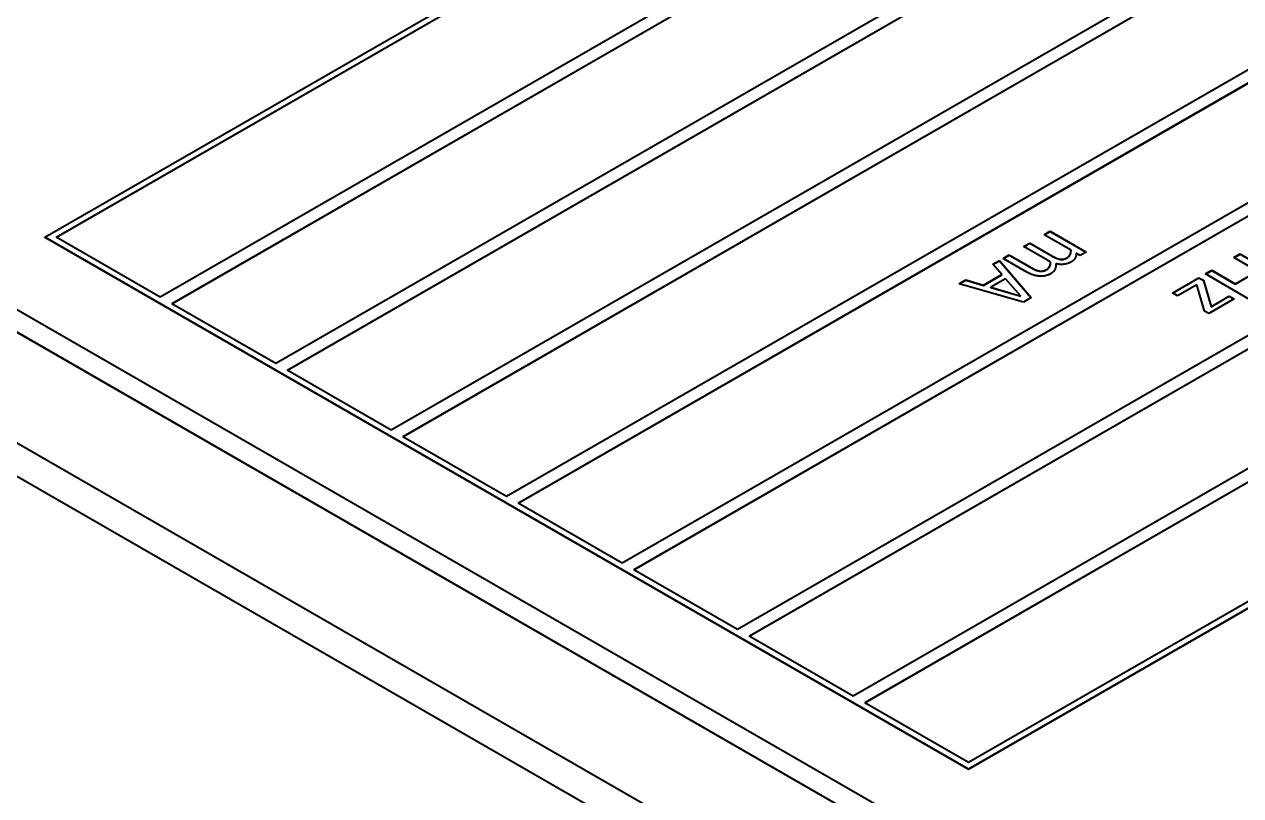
# Model space of a CAD drawing. Header units: millimetres. Extents: x 0 to 1682, y 0 to 1188.
# Drawn here: x 1412.56 to 1430.43, y 1044.5 to 1055.84 of the extents above; entities that cross this region are included whole.
import ezdxf

# ---------------------------------------------------------------- set-up
doc = ezdxf.new("R2010")
doc.units = ezdxf.units.MM
doc.header["$LTSCALE"] = 2
doc.layers.add('가시적인 것(ISO)', color=3, linetype='Continuous', lineweight=40)
doc.layers.add('가시적인 좁은 것(ISO)', color=3, linetype='Continuous', lineweight=35)

msp = doc.modelspace()

# ---------------------------------------------------------------- linework, layer by layer
at = {"layer": '가시적인 것(ISO)'}
for p, q in [((1412.8548, 1052.7074), (1438.8763, 1067.6922)), ((1413.0245, 1052.7074), (1438.8763, 1067.5945)), ((1438.8763, 1067.5912), (1413.0273, 1052.7058)), ((1440.4037, 1066.7149), (1414.5518, 1051.8279)), ((1414.7215, 1051.7301), (1440.5734, 1066.6172)), ((1440.5734, 1066.6139), (1414.7244, 1051.7285)), ((1442.1007, 1065.7377), (1416.2489, 1050.8506)), ((1416.4186, 1050.7529), (1442.2704, 1065.6399)), ((1442.2704, 1065.6367), (1416.4214, 1050.7512)), ((1443.7978, 1064.7604), (1417.9459, 1049.8733)), ((1418.1156, 1049.7756), (1443.9675, 1064.6627)), ((1443.9675, 1064.6594), (1418.1185, 1049.774)), ((1445.4948, 1063.7831), (1419.643, 1048.8961)), ((1419.8127, 1048.7983), (1445.6645, 1063.6854)), ((1445.6645, 1063.6821), (1419.8155, 1048.7967)), ((1447.1919, 1062.8059), (1421.3401, 1047.9188)), ((1421.5098, 1047.8211), (1447.3616, 1062.7081)), ((1447.3616, 1062.7049), (1421.5126, 1047.8194)), ((1448.8889, 1061.8286), (1423.0371, 1046.9415)), ((1423.2068, 1046.8438), (1449.0586, 1061.7309)), ((1449.0586, 1061.7276), (1423.2097, 1046.8422)), ((1450.586, 1060.8513), (1424.7342, 1045.9643)), ((1424.9039, 1045.8665), (1450.7557, 1060.7536)), ((1450.7557, 1060.7503), (1424.9067, 1045.8649)), ((1452.283, 1059.8741), (1426.4312, 1044.987)), ((1452.4528, 1059.8741), (1426.4312, 1044.8893)), ((1452.4528, 1059.8708), (1426.4312, 1044.886)), ((1434.9165, 1036.7421), (1400.9754, 1056.2875)), ((1434.9165, 1036.2515), (1400.9754, 1055.7969)), ((1405.218, 1055.4763), (1433.5023, 1039.1885)), ((1433.5023, 1039.1852), (1405.218, 1055.4731)), ((1433.526, 1039.5006), (1405.76, 1055.49)), ((1427.5401, 1052.7438), (1427.6295, 1052.7952)), ((1427.9366, 1052.5154), (1427.5401, 1052.7438)), ((1427.5429, 1052.7421), (1427.6295, 1052.792)), ((1427.6295, 1052.7952), (1428.1601, 1052.4897)), ((1427.6295, 1052.792), (1427.6295, 1052.7952)), ((1427.6295, 1052.792), (1428.1573, 1052.488)), ((1426.4312, 1044.8893), (1412.8548, 1052.7074)), ((1412.8548, 1052.7041), (1412.8548, 1052.7074)), ((1426.4312, 1044.886), (1412.8548, 1052.7041)), ((1414.5518, 1051.8279), (1413.0245, 1052.7074)), ((1427.2392, 1052.5705), (1427.3286, 1052.622)), ((1427.5888, 1052.3692), (1427.2392, 1052.5705)), ((1427.2421, 1052.5689), (1427.3286, 1052.6187)), ((1427.3286, 1052.622), (1427.6358, 1052.4451)), ((1427.3286, 1052.6187), (1427.3286, 1052.622)), ((1427.3286, 1052.6187), (1427.6358, 1052.4419)), ((1426.7871, 1052.3102), (1426.8823, 1052.365)), ((1426.7891, 1052.308), (1426.8823, 1052.3617)), ((1426.8823, 1052.365), (1427.351, 1051.8205)), ((1426.8823, 1052.3617), (1426.8823, 1052.365)), ((1426.8823, 1052.3617), (1427.3491, 1051.8194)), ((1426.9384, 1052.3973), (1427.0278, 1052.4488)), ((1427.288, 1052.196), (1426.9384, 1052.3973)), ((1426.9413, 1052.3957), (1427.0278, 1052.4455)), ((1427.0278, 1052.4488), (1427.3349, 1052.2719)), ((1427.0278, 1052.4455), (1427.0278, 1052.4488)), ((1427.0278, 1052.4455), (1427.3349, 1052.2686)), ((1427.767, 1052.3835), (1427.767, 1052.3867)), ((1427.9366, 1052.5122), (1427.9366, 1052.5154)), ((1428.0707, 1052.4382), (1428.0123, 1052.4719)), ((1428.1601, 1052.4897), (1428.0707, 1052.4382)), ((1430.3293, 1052.4093), (1430.4233, 1052.4634)), ((1430.6754, 1052.21), (1430.3293, 1052.4093)), ((1430.3322, 1052.4077), (1430.4233, 1052.4601)), ((1430.4233, 1052.4634), (1431.1304, 1052.0562)), ((1430.4233, 1052.4601), (1430.4233, 1052.4634)), ((1430.4233, 1052.4601), (1431.1276, 1052.0546)), ((1426.9206, 1052.1594), (1426.7871, 1052.3102)), ((1427.4662, 1052.2102), (1427.4662, 1052.2135)), ((1427.6358, 1052.3409), (1427.6358, 1052.3442)), ((1427.7103, 1052.3158), (1427.7103, 1052.3191)), ((1429.9099, 1052.1678), (1430.0038, 1052.2219)), ((1429.9127, 1052.1661), (1430.0038, 1052.2186)), ((1430.0038, 1052.2219), (1430.3499, 1052.0226)), ((1430.0038, 1052.2186), (1430.0038, 1052.2219)), ((1430.0038, 1052.2186), (1430.3499, 1052.0193)), ((1430.3499, 1052.0226), (1430.6754, 1052.21)), ((1430.3499, 1052.0193), (1430.6754, 1052.2067)), ((1426.2898, 1052.0238), (1426.3889, 1052.0808)), ((1427.2352, 1051.7538), (1426.2898, 1052.0238)), ((1426.2936, 1052.0227), (1426.3889, 1052.0776)), ((1426.3889, 1052.0808), (1426.6508, 1052.004)), ((1426.3889, 1052.0776), (1426.3889, 1052.0808)), ((1426.3889, 1052.0776), (1426.6508, 1052.0007)), ((1426.6508, 1052.004), (1426.9206, 1052.1594)), ((1426.6508, 1052.0007), (1426.9206, 1052.1561)), ((1426.6508, 1052.0007), (1426.6508, 1052.004)), ((1426.9751, 1052.0983), (1426.7568, 1051.9726)), ((1426.9206, 1052.1561), (1426.9206, 1052.1594)), ((1427.1991, 1051.8439), (1426.9751, 1052.0983)), ((1429.4251, 1051.8886), (1429.8147, 1052.113)), ((1429.4279, 1051.887), (1429.8147, 1052.1097)), ((1429.7838, 1052.0087), (1429.5002, 1051.8454)), ((1429.8973, 1051.6226), (1429.7838, 1052.0087)), ((1429.8147, 1052.113), (1429.8812, 1052.0747)), ((1429.8147, 1052.1097), (1429.8147, 1052.113)), ((1429.8147, 1052.1097), (1429.8812, 1052.0714)), ((1429.8812, 1052.0747), (1429.9947, 1051.6899)), ((1429.8812, 1052.0714), (1429.8812, 1052.0747)), ((1429.8812, 1052.0714), (1429.9947, 1051.6867)), ((1430.617, 1051.7606), (1429.9099, 1052.1678)), ((1430.3499, 1052.0193), (1430.3499, 1052.0226)), ((1426.7568, 1051.9726), (1427.1991, 1051.8439)), ((1426.7568, 1051.9693), (1426.7568, 1051.9726)), ((1426.7568, 1051.9693), (1427.1991, 1051.8406)), ((1427.1991, 1051.8406), (1427.1991, 1051.8439)), ((1427.351, 1051.8205), (1427.2352, 1051.7538)), ((1429.5002, 1051.8454), (1429.4251, 1051.8886)), ((1429.9947, 1051.6899), (1430.2606, 1051.8431)), ((1429.9947, 1051.6867), (1430.2606, 1051.8398)), ((1430.2606, 1051.8431), (1430.3339, 1051.8008)), ((1430.2606, 1051.8398), (1430.2606, 1051.8431)), ((1430.2606, 1051.8398), (1430.3311, 1051.7992)), ((1416.2489, 1050.8506), (1414.7215, 1051.7301)), ((1430.3339, 1051.8008), (1429.9609, 1051.586)), ((1429.9947, 1051.6867), (1429.9947, 1051.6899)), ((1429.9609, 1051.586), (1429.8973, 1051.6226)), ((1417.9459, 1049.8733), (1416.4186, 1050.7529)), ((1419.643, 1048.8961), (1418.1156, 1049.7756)), ((1421.3401, 1047.9188), (1419.8127, 1048.7983)), ((1423.0371, 1046.9415), (1421.5098, 1047.8211)), ((1424.7342, 1045.9643), (1423.2068, 1046.8438)), ((1426.4312, 1044.987), (1424.9039, 1045.8665)), ((1426.4312, 1044.886), (1426.4312, 1044.8893))]:
    msp.add_line(p, q, dxfattribs=at)
for points, degree in [([(1427.6358, 1052.3442), (1427.6272, 1052.3485), (1427.6037, 1052.3607), (1427.5888, 1052.3692)], 2), ([(1427.6358, 1052.4451), (1427.6725, 1052.424), (1427.7406, 1052.3913), (1427.767, 1052.3867)], 2), ([(1427.767, 1052.3867), (1427.7951, 1052.3811), (1427.8484, 1052.3907), (1427.8787, 1052.4082)], 2), ([(1427.8787, 1052.4082), (1427.9074, 1052.4247), (1427.9349, 1052.4821), (1427.9366, 1052.5154)], 2), ([(1428.0123, 1052.4719), (1428.0123, 1052.4316), (1427.9819, 1052.3699), (1427.9406, 1052.3461)], 2), ([(1427.4834, 1052.135), (1427.4381, 1052.1366), (1427.3424, 1052.1647), (1427.288, 1052.196)], 2), ([(1427.3349, 1052.2719), (1427.3716, 1052.2508), (1427.4398, 1052.2181), (1427.4662, 1052.2135)], 2), ([(1427.4662, 1052.2135), (1427.4942, 1052.2079), (1427.5475, 1052.2174), (1427.5779, 1052.2349)], 2), ([(1427.6398, 1052.1729), (1427.6054, 1052.1531), (1427.5281, 1052.133), (1427.4834, 1052.135)], 2), ([(1427.5779, 1052.2349), (1427.6054, 1052.2508), (1427.6346, 1052.3065), (1427.6358, 1052.3442)], 2), ([(1427.7103, 1052.3191), (1427.7149, 1052.2696), (1427.6845, 1052.1986), (1427.6398, 1052.1729)], 2), ([(1427.9406, 1052.3461), (1427.8936, 1052.3191), (1427.7779, 1052.3019), (1427.7103, 1052.3191)], 2), ([(1427.7103, 1052.3158), (1427.7109, 1052.309), (1427.7113, 1052.3021), (1427.7113, 1052.2953)], 3)]:
    msp.add_open_spline(points, degree=degree, dxfattribs=at)
for points, knots in [([(1427.6358, 1052.4419), (1427.6627, 1052.4263), (1427.7005, 1052.4055), (1427.742, 1052.3896), (1427.7544, 1052.3857), (1427.767, 1052.3835)], [-0.037446566, -0.037446566, -0.037446566, -0.037446566, -0.009843699, -0.009843699, 0, 0, 0, 0]), ([(1427.767, 1052.3835), (1427.7776, 1052.3813), (1427.7885, 1052.3802), (1427.8138, 1052.3807), (1427.8246, 1052.383), (1427.8481, 1052.3891), (1427.8642, 1052.3965), (1427.8787, 1052.4049)], [-0.026817419, -0.026817419, -0.026817419, -0.026817419, -0.021793379, -0.021793379, -0.015419966, -0.015419966, 0, 0, 0, 0]), ([(1427.8787, 1052.4049), (1427.8887, 1052.4107), (1427.8969, 1052.4173), (1427.9138, 1052.4353), (1427.919, 1052.4456), (1427.9308, 1052.4703), (1427.9355, 1052.4912), (1427.9366, 1052.5122)], [-0.037461017, -0.037461017, -0.037461017, -0.037461017, -0.033406469, -0.033406469, -0.027292327, -0.027292327, 0, 0, 0, 0]), ([(1427.3349, 1052.2686), (1427.3619, 1052.2531), (1427.3997, 1052.2322), (1427.4412, 1052.2164), (1427.4536, 1052.2124), (1427.4662, 1052.2102)], [-0.037446566, -0.037446566, -0.037446566, -0.037446566, -0.009843699, -0.009843699, 0, 0, 0, 0]), ([(1427.4662, 1052.2102), (1427.4767, 1052.2081), (1427.4876, 1052.207), (1427.513, 1052.2075), (1427.5237, 1052.2097), (1427.5473, 1052.2159), (1427.5634, 1052.2233), (1427.5779, 1052.2317)], [-0.026817419, -0.026817419, -0.026817419, -0.026817419, -0.021793379, -0.021793379, -0.015419966, -0.015419966, 0, 0, 0, 0]), ([(1427.5779, 1052.2317), (1427.5876, 1052.2372), (1427.5956, 1052.2436), (1427.611, 1052.2597), (1427.6166, 1052.2688), (1427.631, 1052.2963), (1427.6351, 1052.3191), (1427.6358, 1052.3409)], [-0.044082433, -0.044082433, -0.044082433, -0.044082433, -0.037338308, -0.037338308, -0.02836051, -0.02836051, 0, 0, 0, 0])]:
    msp.add_open_spline(points, degree=3, knots=knots, dxfattribs=at)
at = {"layer": '가시적인 좁은 것(ISO)'}
for p, q in [((1427.6358, 1052.4419), (1427.6358, 1052.4451)), ((1427.8787, 1052.4049), (1427.8787, 1052.4082)), ((1427.3349, 1052.2686), (1427.3349, 1052.2719)), ((1427.5779, 1052.2317), (1427.5779, 1052.2349))]:
    msp.add_line(p, q, dxfattribs=at)

doc.saveas('drawing.dxf')
